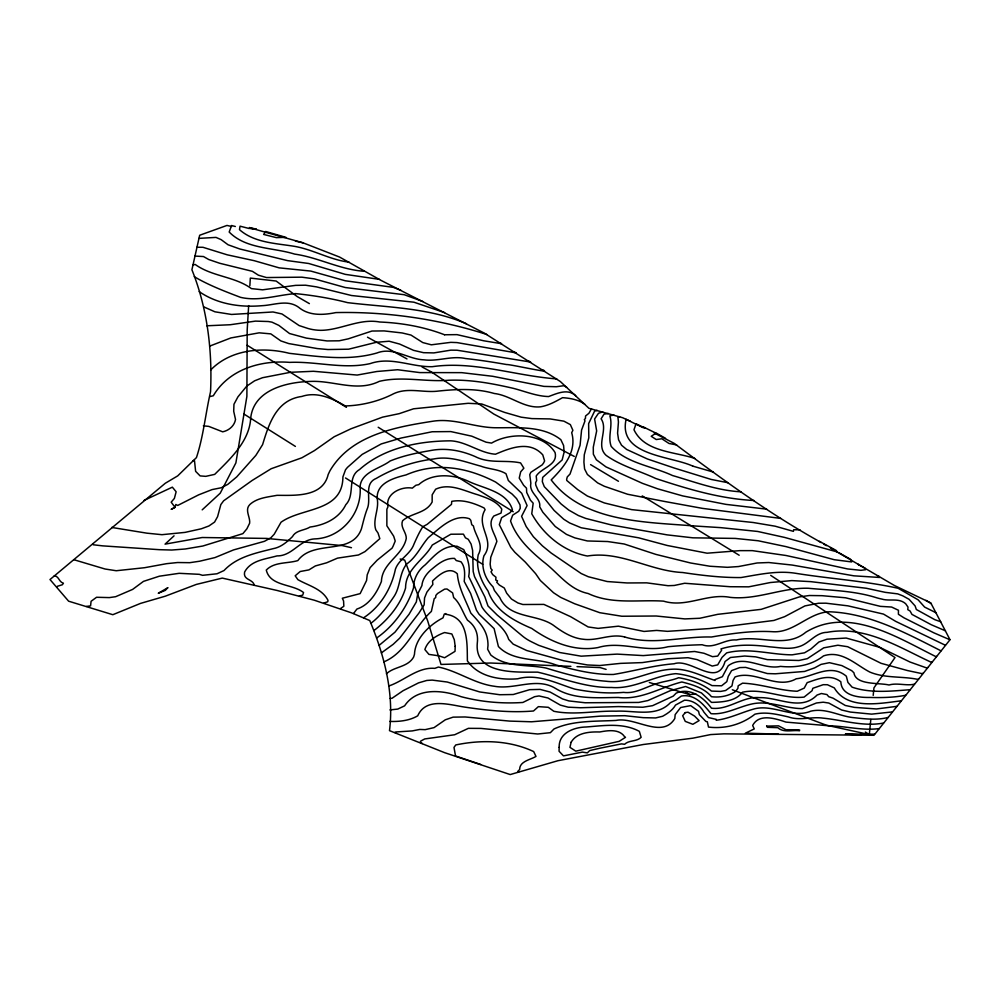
<?xml version="1.0" encoding="UTF-8"?>
<svg xmlns="http://www.w3.org/2000/svg" width="1000" height="1000" viewBox="0 0 1000 1000"><rect width="100%" height="100%" fill="white"/><g stroke="black" fill="none" stroke-linecap="round" stroke-linejoin="round"><path stroke-width="1.5" d="M202.188 509.85L220.2 493.225L235.888 462.887L246.887 396.362L247.188 330.062L248.663 305.6M249.862 285.738L250.325 278.087L276.15 281.038L297.213 296.575L309.375 303.612M732.312 689.75L826.2 725.138L869.312 734.55L870.812 719.488M873.2 695.4L873.95 687.862L895.013 657.55L770.7 575.35M386.4 673.85C393.875 666.475 407.812 667.475 413.638 657.038L414.487 654.225C415.15 638.45 429.525 624.763 443 617.863L444.288 614.087L445.788 613.587L445.725 614.275C468.775 617.25 467.05 643.325 467.388 660.863C478.212 676.75 499.688 680.3 517.675 678.775C538.112 673.238 556.337 683.512 574.95 689.15C590.962 692.25 607.3 693.8 623.525 692.375C634.163 693.838 643.863 688.162 653.562 684.75C661.663 681.413 670.625 681.025 678.65 677.725C690.163 679.663 702.325 683.612 711.5 691.075L720.638 691.413L725.625 690.512L731.963 685.938L733.062 680.475L735.025 676.975C754.725 669.525 776.612 690.025 796.237 678.775C813.25 677.05 830.25 662.8 846.325 676.188L847.925 682.425L852.125 687.175C870.6 693.475 891.263 691.125 910.05 689.7M383.762 661.925C406.5 652.412 414.062 627.137 431.375 611.413L434.2 598.713L435.688 597.55L435.838 595.438L437.562 593.488L444.6 589.138L447 589L452.612 592.9L453.65 597.55C460.2 603.212 462.837 612.712 467.488 620.175C475.288 625.675 478.488 633.837 477.287 643.188C474.312 675.037 516.862 671.975 537.7 672.15C562.15 677.862 585.763 687.962 611.6 687.475C634.025 689.362 653.8 675.7 675.75 673.662C688.312 674.762 700.987 679.538 712.013 685.6L721.6 685.8L726.812 681.65L728.238 676.388L731.587 670.612L739.7 667.588L745.688 667.4L767.362 673.562L775.3 673.8L804.6 671.438L814.663 667.862L821.05 664.388L829.425 662.688L841.838 665.6L851.725 670.675L853.925 672.8C855.713 685.375 879.237 682.575 889 685C897.15 682.55 906.838 686.137 914.463 684.15M210.625 370.05C230.7 349.288 262.675 346.587 289.425 353.338C318.387 356.562 348.325 361.188 376.887 353C393.363 346.5 407.837 359.3 424.075 359.85C437.975 361.662 451.65 355.475 465.513 358.525C479.3 359.988 493.013 362.163 506.675 364.55C509.487 364.075 555.013 374.438 542.275 369.762M376.763 637.925C393.925 625.95 407.075 607.525 413.562 587.788C413.438 578.962 418.062 570.25 425.213 564.85C434.212 556.025 442.55 545.275 457.013 546.237L463.75 549.625C467.575 557.825 470.575 567.288 468.663 576.487C473.612 586.45 478.263 596.438 481.838 606.85C489.175 618.875 504.338 625.363 508.675 639.388L513.188 644.137L526.675 650.5L563.862 660.788L587.362 664.95L599.775 665.525L620.675 663.363L642.275 662.6L668.05 658.737L687.987 657.712L697.087 659.625L712.25 666.062L717.7 664.875L722.038 657.387L726.65 652.887C748.337 647.325 770.25 654.712 792.1 654.837L804.513 652.825L810.8 649.087L818.962 641.975L827.062 639.188L846.162 638.05L879.737 647.337L910.062 662.05L926.875 668.025L927.725 667.487M379.062 645.425L394.963 632.188L409.05 614.275L416.337 601.925L417.7 593.962L421.912 585.6C422.4 578.987 427.075 572.888 432.188 568.862C438.525 563.513 445.613 558.013 454.5 558.387L456.225 560.525L461.012 561.8C465.5 567.288 464.787 574.85 464.212 581.45L470.637 593.462L476.45 610.225L479.062 614.275L494.113 628.612L498.4 646.525C513.15 661.988 536.987 657.575 555.638 664.837C574.5 669.938 593.837 674.85 613.45 674.463C633.675 671.125 653.575 665.387 674.125 663.763C690.913 657.875 717.2 688.288 725.05 661.513L730.487 657.487L744.7 656.025L755.662 656.862L767.362 659.638L798.962 660.475L807.337 658.65L823.713 647.85L837.887 645.225L847.7 646.725L881.05 663.3L907.438 670.537L922.275 673.688L923.312 673.037M381.35 652.913L393.188 644.312L399.7 638.162L418.925 613.075L424.15 604.85L424.55 597.925L426.912 592.112L432.863 584.412L432.525 581.013C438.65 575.212 449.012 565.712 457.312 573.8C458.525 587.85 465.6 599.925 470.812 613.075C480.087 623.263 487.925 630.538 488.013 645.325L487.612 649.163L490.775 654.987C506.512 667.875 527.55 664.212 546.013 668.05C565.625 674.013 585.475 679.663 606.1 681.237C629.038 684.087 649.513 670.212 672.175 669.212C687.337 668.325 701.25 675.85 715.062 680.475L715.288 679.475L722.375 676.7L728.225 665.738C744.762 653.875 762.788 670.312 780.537 666.388C795.85 667.9 811.263 665.537 823.525 655.9C841.637 649.8 855.512 664.675 869.925 672.113C885.163 678.4 902.062 676.1 917.688 679.35L918.888 678.587M174.05 535.837L165.05 544.15L202.2 537.513L266.425 538.413L342.35 545.6L351.475 547.712M56.825 587.238L57.413 586.287L62.387 584.725L63.425 583.212C58.975 582.2 58.925 576.025 54.3 575.763M363.688 617.737C380.45 606.812 391.438 588.45 395.425 569.15C399.05 558.975 410.4 554.375 414 544.05C416.625 538.05 419.363 532.05 422.825 526.712L427.175 524.338L451.475 504.375L451.763 501.35C463.025 499.288 474.075 503.15 484.075 507.962L485.125 509.65C475 526.55 495.988 539.85 483.938 555.763C480.6 566.613 485.1 578.925 492.987 586.8L494.425 590.487L499.8 597.55C509.45 619.425 538.188 613.35 554.663 626.213C563.175 632.475 572.525 638.212 583.288 639.25C597.325 641.2 610.65 633.312 624.587 636.962M353.55 613.462L356.925 609.038C369.2 605.062 376.8 592.888 381.413 581.475C382.05 562.788 402.788 555.725 406.275 538.45C406.438 532.075 399.938 527.225 402.6 520.737C411.475 512.788 425.962 513.562 432.15 502.013L432.175 494.825L435.637 489.212C449.637 482.7 464.438 491.025 477.987 494.825C486.562 497.962 496.7 500.95 501.788 509.162L501.05 513.075L493.775 516.05C486.887 524.6 494.9 533.075 496.875 541.413L490.75 557.3L490.15 564.125L490.8 568.488L492.2 570.075L491.012 571.788L492.663 574.587L495.975 577.238L495.712 579.987L497.512 580.825L496.763 582.275L499.363 585.05L504.288 588L506.675 593.188L511.463 599.025L517.95 602.975L522.863 604.513L543.913 604.412L570.575 616.663L588.15 626.95L598.112 628.375L618.387 626.175L643.988 631.438L656.637 630.425L667.45 631.337L709.5 628.562L773.925 620.45L784.638 616.663L804.938 605.913L818.587 603.237L825.938 603.188L847.938 605.85L883.512 614.1L895.725 621.388L945.413 645.263M194.288 276.7C208.5 285.125 224.8 291.35 240.475 297.325C259 301.688 277.238 294.962 295.637 293.612C313.15 295.413 330.538 298.25 347.587 302.638C387.512 307.45 428.875 307.6 466.463 323.762M199.213 291.637C217.3 304.125 239.938 307.587 261.85 305.7C274.163 305.163 287.475 299.2 298.637 307.288C309.075 316.05 323.35 315.113 335.85 312.587C386.825 311.45 438.837 319.1 486.887 334.5M879.112 728.587C862.625 730.85 845.8 726.112 829.425 725.85L785.975 722.1C775.763 718.65 759.075 713.075 752.65 725.487L754.262 728.913L745.362 733.175L778.413 734.1M936.562 656.375L936.05 656.7C897.075 637.413 848.688 606.013 805.863 632.188C785.85 648.9 759.438 634.688 736.325 639.975C724.312 638.987 714.163 649.287 702.175 644.737C690.775 645.037 679.4 645.612 668.05 646.725C644.65 652.962 621.163 640.562 597.975 647.562C574.175 651.925 550.8 641.938 531.763 628.45C513.8 620.763 494.9 610.712 488.05 591.062C480.637 580.438 475.7 567.762 478.212 554.837C484.2 544.525 475.225 535.7 473.425 525.962L471.75 524.688L470.788 520.312L469.425 518.725C453.738 513.4 439.487 528.413 428.212 537.737C420.838 546.4 416.25 557.238 406.575 564.1C399.162 573.575 400.575 586.5 394.125 596.35C387.512 606.138 380.487 616.175 370.95 623.237M940.987 650.812C906.162 633.2 869.912 613.362 829.587 611.788C808.975 612.375 794.388 632.625 773.562 631.763C752.65 630.413 731.875 633.488 711.425 637.013C682.463 636.213 653.112 645.638 624.612 636.962M901.213 700.812C879.775 703.438 847.275 710.075 834.312 687.9L827.4 684.725L823.225 684.688L812.812 688.3L812.062 690.725L804.075 697.113C783.325 699.325 763.238 687.837 742.525 692.188C735.625 701.462 722.15 702.1 711.5 702.4L701.438 692.938L685.6 686.513L670.188 690.725L647.862 700.575L638.7 702.438L585.125 702.763L568.825 700.913L562.537 698.938L550.112 692.05L540.1 689.4L529.675 689.675L513.237 694.513L499.738 694.725L479.712 691.95L447.25 682.025L432.188 680.1L426.812 680.45L418.575 682.862L403.062 690.725L392 698.3L390.2 698.413M896.8 706.363L876.45 708.962L854.388 707.375L845.263 705.462L833.075 698.175L828.713 696.688L826.925 694.55L821.375 693.512L817.013 695.075C800.925 711.663 778.688 697.087 759.5 697.65C742.775 695.987 728.637 710.35 711.5 708.213C703.525 697.537 690.25 687.038 676.2 693.112L673.25 696.112L652.575 705.675L642.875 707.237L618.387 706.587L580.612 707.75L568.188 707.188L560.363 705.113L547.9 697.975L539 695.938L534.6 696.688L522.875 702.463C502.125 703.85 481.25 701.975 461.138 696.688C442.75 689.987 416.987 687.138 404.6 705.85L397.762 709.075L389.95 709.925M887.962 717.475C877.087 720.312 865.337 718.95 854.25 717.712C839.488 716.475 826.087 707.613 810.8 711.162C792.913 718.75 773.688 704.3 754.95 708.725C741.95 712.175 729.737 718.612 716.225 720.25L716.275 719.388L708.462 717.562L703.975 712.225C700.275 705.362 692.562 699.912 684.475 700.212L675.537 705.05C672.625 710.2 667.638 713.438 662.638 716.263L655.638 717.938L643.225 717.663L624.8 715.688L600.337 716.137L531.5 721.787L509.637 721.1L465.15 716.975L453.113 717.138L445.312 719.8L434.038 727.625L425.138 729.65L419.775 729.438L412.212 730.925L396.025 731.95L394.837 732.35L395.425 732.775M905.638 695.263C894.3 697.513 881.812 697.8 870.037 697.45C859.212 697.625 841.45 696.15 840.825 681.75C830.2 673.587 818.112 678.95 807.163 682.638L804.225 688.112L797.237 691.25C778.763 690.562 760.913 683.888 742.525 683.175L738.162 685.812L737.9 688.337L735.55 691.475C728.5 696.112 719.837 697.75 711.5 696.712C704.188 687.975 692.5 684.675 681.862 681.975C660.6 687.25 641.025 700.225 618.387 697.463C597.55 697.6 574.425 699.85 555.837 688.612C536.512 676.6 514.8 690.062 494.263 686.25C474.4 683.65 457.663 670.975 438.4 667.05L434.825 668.35C417.788 666.912 404.475 680.625 389 685.925M883.538 723.037C863.413 726.938 843.062 720.088 823.138 718.15C811.45 716.4 799.688 721.038 788.263 716.875C777.362 714.475 766.075 711.488 754.95 714.175C741.75 724.562 725.163 729.1 708.5 727.087L707.337 721.775L705.875 721.438L699.362 714.613L698.562 711.325L690.662 705.625L680.625 707.537L675.163 714.613L674.8 718.512C662.225 739.362 634.85 716.4 616.05 720.425C595.325 721.513 573.162 720.263 554.038 728.95L550.363 732.675L537.7 734L480.925 728.413L468.375 728.337L454.663 734.75L424.7 738.95L420.763 741.075L420.3 742.025L422.312 743.525M932.15 661.925L931.462 662.362C898.7 647.237 865.15 625.188 827.1 632.337C815.263 632.375 809.225 644.05 798.388 646.8C789.15 649.737 779.438 647.537 770 646.862C753.713 644.725 736.8 643.938 720.987 648.913L721.637 650.225L717.7 656.087L712.525 656.675L703.962 653.263L694.65 651.475L643.225 655.6L617.125 654.112L581.15 656.175L559.637 652.5L538.688 645.325L531.5 641.812A51.725 29.863 0 0 1 522.587 636.138L497.15 614.987L487.975 605.95L484.9 596.925L474.513 576.587L473.188 571.487L472.612 550.325L471.087 544.038L468.25 539.312L465.438 537.825L463.413 534.138L450.85 534.225L432.275 545.037C424.125 559.913 405.45 569 405.575 588C400.475 605 387.8 620.037 373.925 630.562M892.375 711.925L871.625 714.137L850.387 712.062L841.575 709.987L828.775 703.037L823.225 702.2L816.475 702.975L802.475 708.6C785.688 708.675 769.45 700.337 752.575 703.838C738.775 706.663 725.45 714.912 711.038 713.688C703.625 704.6 694.725 693.65 681.363 696.025L675.95 700.062L670.438 702.663C656.162 717.663 634.188 710.188 616.038 711.2C595.312 710.625 574.263 715.387 553.825 711.275L548.288 707.3L538.375 706.637L533.5 710.987C510.538 712.913 487.438 710.462 464.7 707.1C449.325 704.775 426.012 697.113 417.725 715.812C409.338 720.75 399.225 721.737 389.7 721.438M206.788 325.788L230.238 324.738L255.438 321.112L268.288 321.512L271.962 322.15L278.812 325.363L289.513 333.525L306.388 338.113L327.025 340.938L339.175 340.8L348.237 338.85L371.95 331.037L384.137 330.913L402.2 332.962L410.962 335.062L422.788 342.575L431.325 344.812L450.812 342.35L457.013 342.587L516.112 352.875L514.587 352.137M209.662 346.125L230.825 337.95L259.175 332.825L270.812 333.875L280.85 340.913L288.675 343.562L317.25 348.562L327.975 349.538L348.638 349.188L376.325 342.3L389.113 341.225L399.575 344.038L413.562 350.35L423.537 352.688L433.862 352.912L450.812 350.15L457.013 350.213L530.65 362.038L528.425 360.95M349.025 262.137C329.438 259.788 311.837 248.738 292.175 245.975C274.15 243.238 253.775 242.288 239.475 229.65L240.062 226.175L249.338 228.562M364.275 270.725L363.375 271.212C339.513 269.363 318.15 257.413 294.65 254.1C273.012 247.338 246.075 249.225 229.188 232.037L231.562 225.525L235.338 226.5M340.475 608.562L343.85 606.275L343.562 600.938L342.337 598.225L360.138 593.625L366.575 580.487L367.212 574.85L370.087 567.688L377.225 560.138L392.1 548.125L393.1 546.188L395.225 541.05L393.675 536.175L386.863 525.775L386.863 509.275L387.962 506.763C385.163 493.738 401.312 486.062 412.325 488.137L415.887 485.262L418.725 484.663C432.05 472.525 453.875 474.113 469.425 481.775C484.438 488.675 506.938 491.688 512.438 509.75L510.025 512.712L501.65 517.675L499.325 524.688L510.812 547.375L514.812 552.238L525.288 562.087L535.612 573.65L540.35 580.5L553.575 592.775L560.712 597.413L574.587 603.725L599.775 612.7L621.8 616.237L656.237 616.013L684.837 618.913L699.8 618.263L717.7 614.338L761.15 609.362L799.35 596.912L809.35 595.513L822.062 595.688L845.55 597.788L880.362 606.362L891.6 607.038L898.45 610.262L898.4 614.275L904.013 617.85L933.85 632.825L949.75 639.675M379.475 279.363L345.288 274.363L308.762 263.5L287.512 260.613L239.775 248.975L228.062 244.775L221.15 239.65L216 237.4L198.925 238.375M193.15 460.562L194.488 460.6L195.625 471.337L200.125 475.9L205.787 476.35L214.7 474.375C230.138 459.012 249.562 441.238 250.7 418.038C253.975 388.4 289.637 381.35 314.337 381.35C336.213 381.575 358.212 391.75 379.312 381.35C402.225 375.9 425.725 382.175 448.888 380.238C470.625 379.425 492.125 383.45 513.225 388.312C524.963 391.312 536.3 396.2 548.575 396.562C557.087 393.438 567.737 388.263 575.688 395.662M323.95 603L327.75 601.763L328 600.363C322.212 588.75 308.312 585.638 297.875 579.637L295.188 575.788L300.188 571.512L308.913 569.9L315.363 565.938L326.675 562.788L337.5 558.138L358.462 554.987L365 551.6L379.825 538.65L378.038 533.05L375.775 529.775C372.688 520.125 378.462 510.562 377.512 500.8C374.475 483.738 393.088 478.075 406.012 474.938C436.538 461.688 467.25 467.413 495.65 482.075L512.125 494.062L516.6 498.65L520.025 504.925L520.25 508.263L518.7 511.287L512.675 515.163L510.538 520.95C516.5 537.9 529.775 550.5 543.413 561.712C558.212 572.837 568.737 589.475 588.15 593.513C612.062 604.775 638.312 599.5 663.525 601.138C686.388 608.15 707.337 592.888 730.4 597.388C757.087 600.175 781.85 587.5 808.263 588.263C830.9 590.363 854.087 590.75 875.925 597.55A36.125 20.863 0 0 0 881.6 599.012C889.638 601.613 898.637 597.537 905.65 603.713L908 607.075L907.788 609.637L910.113 611.038L911.95 614.4L931.287 624.738L945.475 630.825M209.662 396.637L213.312 395.763C228.762 369.475 260.512 359.988 289.688 362.375C316.562 361.262 343.55 369.538 370.125 363.612C391.125 356.3 411.1 367.088 432.188 366.7C474.25 360.637 515.15 375.95 556.737 378.888L556.112 378.587M299.387 595.887L302.712 595.163L303.538 592.55C292.387 583.638 270.225 586.487 266.275 570.075C274.3 561.675 287.462 563.725 297.825 560.588C313.8 539.125 351.925 556.125 361.475 528.675C363.312 521.7 364.925 514.525 367.663 507.738C371.062 497.825 363.8 483.5 376.325 478.375C393.85 468.137 413.475 461.475 433.675 458.988C449.975 455.662 465.387 462.038 480.8 466.15C489.062 469.275 498.338 469.075 505.988 473.713L508.338 480.487L521.712 493.312L527.1 505.575L521.587 516.325L526.188 526.55L533.375 536.737L542.4 545.862L551.1 552.987L581.188 573.525L588.263 576.725L607.2 581.538L627.1 582.962L646.712 582.85L668.05 585.712L674.25 585.475L684.675 583.263L730.113 586.725L748.737 586.838L770.325 582.537L791.8 580.6L810.8 581.65L866.225 588.25L885.288 592.35L897.7 593.875L902.75 595.825L909.112 599.325L915.1 605.913L916.338 609.487L934.737 619.637L940.763 621.788M931.35 603.737L925.925 600.337M874.525 734.188L845.413 734.05L860.812 734.9M936.05 612.762L924.638 607.1L918.138 599.837L898.125 588.275C864.688 580.9 829.737 578.787 795.7 573.3C777.262 570.325 759.087 574.538 740.987 577.55C721.413 577.75 701.912 575.4 682.613 572.513C649.912 571.062 620.6 550.525 587.362 556.025C563.513 551.487 543.4 534.7 531.75 513.787L533.175 503.188L530.45 500.2L526.7 492.438L526.487 488.162L523.612 485.262L519.237 478.1L520.675 471.85L523.862 468.175L520.562 462.912C505.462 459.625 489.775 464.012 475.25 456.6C461.138 450.425 445.4 447.537 430.1 450.637C416.55 452.925 402.9 455.788 390.138 460.988C380.138 468.6 361.262 471.925 360.062 486.625C362.413 512.788 341.413 538.275 314.438 538.913C299.637 539.8 292.3 556.175 277.013 555.9C265.475 559.163 250.775 560.262 244.613 572.062C242.925 580.112 252.475 578.938 254.175 584.788M194.95 256.075L203.512 256.55L208.738 259.525L219.7 263.263L252.4 271.325L258.4 275.188L266.45 277.55L301.85 277.175L314.262 278.863L345.288 287.525L404.212 294.713L422.738 301.438M196.938 247.225L202.987 247.3L227.225 254.825L254.262 260.7L279.125 267.85L310.788 271.075L345.288 280.775L393.35 287.362L400.875 290.275M192.95 264.925L195.175 264.45C212.087 276.688 234.938 276.425 251.425 288.612L262.575 289.825L295.637 285.363L305.538 285.212L316.5 286.875L351.5 295.512L413.925 302.2L444.6 312.6M619.587 416.625L617.9 416.987L618.438 421.962L617.587 433.175L618.562 439.775L621.538 445.225L626.65 449.45L647.387 458.975L674.25 468.038L711.225 479.45L728.225 482.775M597.125 410.35L594.587 411.163L588.625 423.612L588.812 437.85L584.275 454.787L583.913 462.175L584.587 468.95L587.4 474.487L597.65 482.912L604.275 486.25L627.625 494.263L664.762 501.5L702.5 508.375L780.75 518.413M602.737 411.925L598.475 413.288L594.6 418.975L596.663 430.925L593.288 447.2L593.35 454.2L596.337 459.775L605.975 466.887L642.425 483.338L657.725 488.837L682.712 495.913L725.938 504.375L766.663 509.15M608.35 413.488L604.025 414.137L601.1 418.8C608.737 429.938 595.212 445.35 606.175 455.4C621.075 466.012 639.188 470.737 655.638 478.438C687.55 489 720.263 498.837 754.013 500.5M613.975 415.062L609.837 415.825C613.175 425.9 607.45 436.388 611.2 446.413C626.65 463.413 652.25 466.087 672.5 475.525C695.138 482.1 717.537 490.662 741.325 491.825M591.5 408.787L588.9 413.3L585.562 415.988L585.438 418.462L584.362 419.575L584.975 420.95L581.575 430.075L580.075 445.275L570.013 474.062L567.288 476.9L566.65 479.288L566.775 480.487L577.725 489.637L587.362 496.037L604.338 502.938L631.587 509.613L753.238 522.513L775.113 526.188L793.413 531.362L793.662 529.738L800 529.825M649.338 682.5L689.812 694.638L695.888 693.95M144.125 500.363L172.35 487.163L176.137 491.763L174.387 498.413L171.188 502.175L175.05 507.325L171.35 509.237L175.05 507.325L175.837 504.487L177.712 505.45L198.688 494.825L212.087 489.588L221.312 487.75L227.825 484.338L236.725 476.9L255.85 455.4L262.587 444.65C268.925 423.975 276.238 399.9 301.85 396.45C317.087 391.275 332.337 398.462 345.288 405.938C361.812 405.538 379.1 401.262 393.625 393.725C407.887 387.025 423.638 393.088 438.625 391.037C457.188 389.113 476.125 388.212 494.263 393.488C510.412 395.325 523.85 408.475 540.462 406.825C548.55 405.487 555.45 401.613 562.537 397.675C570.35 398.188 578.162 399.6 584.75 404.162M444.613 334.762L457.013 334.637L483.8 340.8L501.562 343.713L500.737 343.312M86.487 606.413L90.575 605.862L91.088 601.287L96.55 597.275L109.35 597.6L115.638 596.7L132.6 589.425L143.475 581.375L159.35 576.2L179.175 573.312L199.3 574.325L202.537 575.325L217 573.775L224.025 570.538C236.887 556.825 255.5 553.15 273.062 548.688C280.988 547.263 286.95 542.062 292.45 536.625C295.9 530.087 304.413 530.6 310.062 527.038C324.738 525.075 339 518.5 345.812 504.675C355.487 494.712 346.737 477.062 359.487 469.575C384.025 447.713 418.9 440.975 450.812 440.838C466.688 441.712 479.938 453.137 495.475 454.212C510.438 447.912 529.538 440.15 542.775 454.862L544.612 460.975L543.538 463.062L542.188 464.862L530.8 472.35L529.75 474.7L530.862 483.237C528.725 493.15 541.125 497.625 539.7 506.812L542.8 512.188L555.25 526.5L566.45 534.375L574.95 537.913L587.362 540.962L607.7 541.538L624.237 544.012L655.888 554.4L690.65 563L709.875 566.237L727.4 567.312L738.5 566.55L757.113 562.975L768.75 562.525L792.188 565.062L853.85 575.825L879.663 577.463L877.475 575.938L878.913 576.188M570.875 666.363L490.775 663.025L441 664.438L427.725 621.025L404.675 560.087L400.112 559.025M577.038 666.625L600.15 667.588L606.112 669.388M692.875 525.862C644.438 521.888 583.387 522.212 551.188 479.913C563.5 467.575 577.188 451.587 571.688 432.713L572.888 430.312L570.35 424.613L563.9 421.163L550.112 418.925L531.888 418.6L521.15 417.175L504.6 412.4L481.75 403.988L468.15 403.3L413.562 408.8L399.188 413.663L382.537 417.15L350.938 428.8L334.2 436.737L314.387 450.625L301.85 457.8L271.15 468.738L252.188 480.438L223.637 500.8L220.85 504.562L217.587 516.65L214.575 522.087L208.912 525.975L201.337 528.775L185.05 532.388L161.938 534.688L146.862 533.162L111.7 527.438M203.35 425.838L208.738 426.375L222.688 431.825C228.912 430.525 234.363 425.95 235.525 419.5L233.7 411.287L233.962 404.263L237.925 396.875L246.75 386.125L254.625 380.8L262.475 377.725L290.35 372.312L313.375 371.275L357.175 375.062L376.825 371.5L397.6 369.738L419.775 372.587L461.737 372.65L492.663 376.287L543.913 386.388L556.325 386.737L563.763 385.712L566.625 387.175M518.95 771.712L517.638 771.612L519.663 769.45C519.538 761.225 530.562 759.775 535.988 756.413L533.675 751.575C509.538 740.238 481.5 739.55 455.763 744.95L454 747.412L455.525 755.987L480.725 764.475M692.887 525.875L720.738 527.638L757.688 531.462L784.6 537.425L837.375 551.975L836.012 550.337L819.312 541.287M859.05 564.55L858.062 564.388L864.975 568.125L865.7 569.7L860.888 570.325L847.525 568.925L785.975 555.487L752.3 550.638L739.887 550.638L707.087 553.2L667.212 545.475L638.7 537.825L581.15 527.75L569.65 522.962L563.725 519.225L554.113 510.438L538.212 490.588L535.812 485.163L535.562 482.837L536.7 480.487L536.2 476.037C541.587 467.562 558.225 465.112 555.075 452.55C542.688 432.525 510.225 432.088 491.55 443.1L486.087 442.2L471.725 436.163L450.812 431.575L432.188 431.75L401.15 438.025L381.275 443.925L362.175 454.4L347.45 467.4L345.538 469.738L342.912 476.9C342.713 512.288 302.162 507.137 281.038 522.225L274.2 534.237L270.837 537.825L264.45 541.312L233.575 549.913L214.95 557.587L199.625 561.225L189.737 562.688L177.6 562.525L166.612 563.675L144.562 567.712L116.213 570.737L105.062 569.012L73.825 559.7M839.175 552.913L850.5 559.237L851.725 561.938L834.212 559.7L785.975 546.613L758.138 540.763L735.275 538.413L692.875 537.825L667.062 534.862L611.625 525.013L585.775 518.438L578.387 515.538L568.737 510.062L561.125 504L544.288 486.675L542.325 481.688L542.688 477.388L562.15 459.963L564.138 452.088L563.587 445.462L560.825 439.663C542.325 425.188 516.712 428.013 494.6 427.738C473.638 427.25 453.288 417.738 432.188 421.337C394.613 427.163 350.613 435.363 329.862 470.938L328.175 474.513C322.825 497.25 295.425 495.375 277.013 495.325C267.688 497.088 257.113 497.837 249.825 504.55C244.4 509.938 250.425 517 249.638 523.212L246.9 528.8L242.875 533.638L202.812 546.025L185.263 548.987L171.762 550.037L159.262 549.675L102.662 545.862L93.25 544.775L92.987 543.6M231.537 226.475L226.975 225.438L199.675 235.25L191.912 269.775C207.4 308.375 212.413 350.425 210.538 391.763C205.475 413.8 203.487 436.188 196.438 457.6L177.712 475.875L165.3 483.25L50 579.538L68.612 601.188L112.825 614.7L140.562 603.387L165.3 596.188L196.325 584.425L222.275 578.1L277.013 590.45L314.262 600.2L351.5 612.837L369.762 620.538C384.275 655.212 394.162 692.812 389.5 730.65L444.6 752.663L510.213 774.562L557.987 760.7L643.225 744.513L692.875 738.175L710.625 734.575L723.913 733.85L873.988 735.275L950 639.725L930.775 602.9L894.412 585.5L837.025 551.9M295.425 241.088L303.038 242.825L339.562 257.05L380.763 280.25L484.387 333.15L560.275 381.475L588.925 408.3L622.737 417.75L643.337 427.762M250.263 227.925L303.038 242.825M444.575 334.775C424.025 326.85 402.062 322.925 379.787 322.013C359.263 318.15 340.35 330.337 320.462 330.337A30.55 17.637 0 0 1 308.05 328.5L299.137 325.575L281.988 313.975L273.025 311.975L231.513 314.45L214.95 311.812L203.738 306.875M676.65 444.925L668.988 443.462L661.838 438.775L656.225 439.538L651.213 436.287L656.188 433.038L665.562 438.338M694.9 458.462C674.275 451.6 644.638 452.038 633.975 429.762L636.038 423.787L644.95 428.05M713.162 472.013L692.9 466.163M692.862 466.15C670.425 455.725 617.863 455.875 626.112 419.263L630.45 421.262M643.225 426.9L655.638 432.975M654.312 433.1L674.25 443.387C720.275 477.85 766.812 511.95 817.013 540.175L821.012 542.525M574.288 456.45L493.8 414.05L431.613 372.075L422.038 366.962M590.575 464.613L618.45 481.275M406.987 358.925L367.5 337.2M823.688 544.087L826.35 545.65M830.35 547.987L834.362 550.337M642.25 495.9L739.188 555.237M247.138 345.238L346.425 407.362M378.2 427.25L513.225 511.737M865.35 732.062L869.312 734.55M243.95 414.038L295.4 446.413M345.525 477.962L482.713 564.3M685.85 692.15L689.812 694.638M559.175 747.312L559.062 751.25L563.475 755.875L582.375 752.125L587.362 752.862L589.675 750.588L599.775 748.238L621.487 743.888L624.6 744.287C629.062 739.938 636.775 741.838 641.137 737.3L639.325 731.338C622.95 722.5 603.787 725.662 586.05 727C574.087 727.225 558.638 732.85 559.175 747.312M455.188 646.388L455.025 651.35L444.6 657.763L438.862 655.812L428.925 654.388L424.862 649.55C427.7 640.7 436.25 635.525 444.6 632.537L451.85 633.975L454.312 639.725L455.188 646.388M766.625 726.125L767.362 727.312L777.812 727.688C783.763 733.088 792.337 729.75 799.488 730.775L799.638 729.975L797.725 729.75L785.975 729.725L778.538 725.85L766.625 726.125M571.112 742.262L569.95 747.35L575.788 751.162L619.175 741.338L625.513 737.312L624.6 736.712C619.212 728.662 607.762 730.5 599.775 731.975C589.812 731.712 576.763 732.475 571.112 742.262M249.513 227.575L250.8 228.713L256.388 229.15L249.513 227.575M265.788 231.525L263.612 234.425L276.388 237.638L285.95 237.338L265.788 231.525M685.263 712.6L682.663 715.725L685.263 721.388L692.875 724.3L699.112 720.6L694.525 716.05L688.012 712.2L685.263 712.6M167.738 587.775L165.3 590.363L158.275 593.237L167.738 587.775"/></g></svg>
